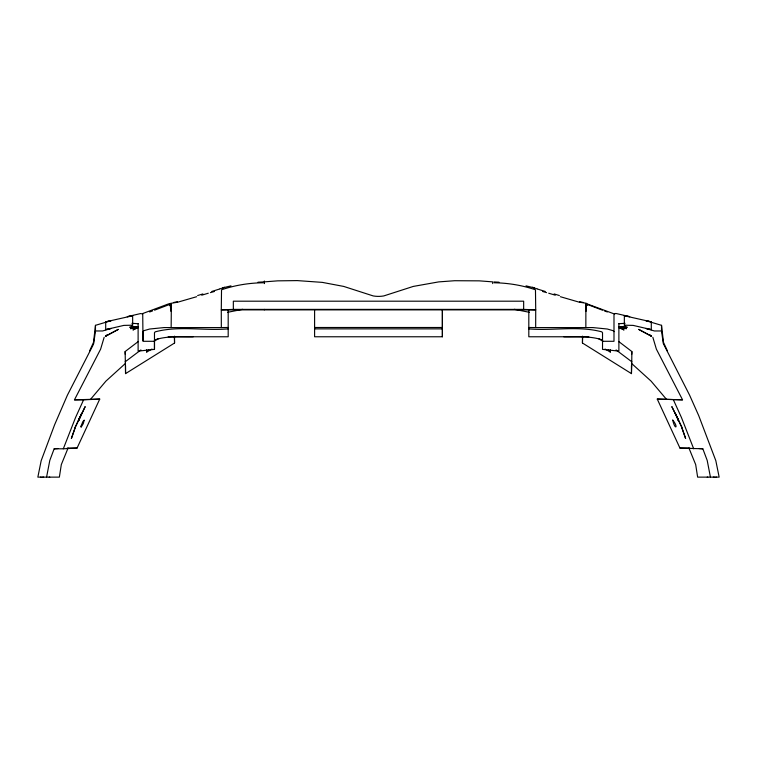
<?xml version="1.0" encoding="UTF-8"?>
<svg xmlns="http://www.w3.org/2000/svg" width="757" height="757" viewBox="0 0 757 757"><rect width="100%" height="100%" fill="white"/><g stroke="black" fill="none" stroke-linecap="round" stroke-linejoin="round"><path stroke-width="1.14" d="M74.546 399.828L99.735 399.09L77.053 448.087L68.054 448.087L61.317 464.59L59.368 477.128L37.85 477.128L41.171 460.691L54.636 424.715L67.411 395.154L92.657 345.921L93.679 343.583L95.477 330.97L102.649 330.97L111.099 328.443L105.696 329.607L105.706 321.829L111.109 320.684L95.467 325.33L93.537 342.325L89.581 350.945M143.007 340.631L143.007 331.661L143.764 330.724L149.659 329.021L164.042 327.582L221.233 327.582M154.475 348.901L154.475 332.711L155.204 331.84C178.87 325.501 204.106 330.979 228.188 328.879M442.381 336.77L442.381 309.878L442.391 336.77L314.6 336.77L314.6 309.878M667.419 350.945L663.463 342.325L661.533 325.33L645.891 320.684L651.294 321.829L651.304 329.607L633.145 325.396L624.336 325.198L624.355 315.764L629.729 316.653L616.378 313.559L615.186 313.512L613.993 314.742L613.993 341.293L602.525 341.293M682.454 399.828L657.265 399.09L679.947 448.087L688.946 448.087L695.683 464.59L697.632 477.128L719.15 477.128L715.829 460.691L698.72 415.631L689.589 395.154L663.321 343.583L661.523 330.97L661.533 325.33M171.148 327.582L171.356 304.068L170.401 303.415L177.867 302.157L196.64 296.716M154.475 341.293L143.007 341.293L142.723 313.53L168.726 303.831L171.356 304.068M585.852 327.582L585.871 308.459L586.893 303.822L614.315 313.947M631.773 354.267L631.849 351.532L618.772 341.568M631.849 351.532L631.735 365.896M582.635 337.243L582.455 343.016L631.452 373.617L631.726 366.066M142.685 313.947L140.622 313.559L127.271 316.653L132.645 315.764L132.664 325.198L123.855 325.396L105.696 329.607M46.574 477.128L49.801 460.426L54.163 448.797L57.929 448.523M78.368 421.11L85.172 406.604L75.246 427.251L79.665 417.599L78.52 420.088M78.529 420.655L79.665 417.599M54.163 448.797L63.314 448.797L75.558 417.514L83.592 399.838L99.735 399.09M262.849 282.777C248.873 282.948 234.765 285.304 221.527 289.78L221.281 309.878L233.345 309.386L233.336 301.191L523.664 301.191L523.655 309.386L535.719 309.878L535.473 289.78C522.235 285.304 508.127 282.948 494.151 282.777M605.013 349.053L610.331 351.996L608.505 349.81M104.173 337.262L100.615 349.157L74.441 399.838L83.592 399.838M90.736 399.09L105.933 381.112L125.548 363.332M154.475 340.612L155.204 339.742C167.401 335.767 180.563 336.988 193.215 336.77M174.545 336.155L174.545 343.016L125.548 373.617L125.151 351.532L138.228 341.568M585.644 304.068L585.871 308.459L586.893 303.822L585.927 303.907L585.776 311.505L585.644 304.068L586.382 303.264L579.133 302.157L560.36 296.706M105.687 336.155L118.234 329.427L105.687 336.155L106.851 334.954M125.151 361.808L140.906 349.942M148.495 349.81L146.669 351.996L151.987 349.053M154.097 341.275L158.402 338.691M135.891 328.226L132.929 329.967L138.115 327.63L134.803 327.762M222.558 288.001L224.233 287.386M586.864 305.326L588.246 304.778L602.44 310.171M223.06 287.84L224.432 287.319M222.813 287.84L230.989 285.862M154.56 310.171L168.754 304.778L170.136 305.326L171.224 311.505L171.073 303.907L171.129 308.459L170.107 303.822L170.136 305.326M149.659 311.969L152.517 310.938M220.003 288.852L221.763 288.237M219.577 289.023L211.809 291.445M197.643 295.533L202.885 293.934M201.693 295.192L208.279 293.224M210.408 292.628L214.354 291.502M132.626 328.093L130.507 328.67L138.115 327.696M105.706 321.829L132.645 315.764M227.602 312.3L242.685 309.32M173.467 302.535L177.356 301.731M264.297 281.869L277.705 280.847L297.312 280.601L322.302 282.38L343.744 286.43L373.21 295.93A30.488 30.488 0 0 0 383.78 295.93L413.246 286.43L438.682 281.897L454.654 280.724L479.285 280.847L492.693 281.869L492.693 283.601M63.314 448.797L77.053 448.087M618.885 323.712L625.064 323.315M257.986 282.21L263.076 281.954M67.241 448.125L68.054 448.087M132.078 325.207L132.664 325.198M228.188 327.497L221.328 327.582L221.281 309.878L535.719 309.878L535.672 327.582L528.812 327.497M563.785 336.77C576.437 336.988 589.599 335.767 601.796 339.742L602.525 340.612M233.345 309.386L523.655 309.386M314.6 327.497L442.391 327.497M535.767 327.582L592.958 327.582L607.341 329.021L613.236 330.724L613.993 331.661M314.6 328.879L442.391 328.879M528.812 328.879C552.894 330.979 578.13 325.501 601.796 331.84L602.525 332.711L602.525 349.374L618.885 351.125L618.885 323.636M661.523 330.97L654.351 330.97L645.901 328.443L651.304 329.607M168.168 336.77L228.188 336.77L228.188 309.878M588.832 336.77L528.812 336.77L528.812 309.878M657.265 399.09L682.559 399.838L656.385 349.157L652.827 337.262M679.947 448.087L702.837 448.797L707.199 460.426L710.426 477.128M40.566 477.128L41.152 477.128M42.676 477.128L43.632 477.128M49.205 477.128L49.773 477.128M707.227 477.128L707.795 477.128M713.368 477.128L714.324 477.128M715.848 477.128L716.434 477.128M624.336 325.198L624.922 325.207M688.946 448.087L689.759 448.125M621.109 328.226L624.071 329.967L618.885 327.63L622.197 327.762M493.924 281.954L499.014 282.21M131.936 323.315L138.115 323.712M699.071 448.523L702.837 448.797M618.885 327.696L626.493 328.67L624.374 328.093M514.315 309.32L529.398 312.3M579.644 301.731L583.533 302.535M624.355 315.764L651.294 321.829M526.011 285.862L534.187 287.84M532.767 287.386L534.442 288.001M548.721 293.224L555.307 295.192M545.191 291.445L537.423 289.023M542.646 291.502L546.592 292.628M554.115 293.934L559.357 295.533M535.237 288.237L536.997 288.852M604.483 310.938L607.341 311.969M532.568 287.319L533.94 287.84M651.313 336.155L638.766 329.427L651.313 336.155L650.149 334.954M598.598 338.691L602.903 341.275M678.48 420.126L671.828 406.604L681.773 427.175L677.335 417.599L678.632 421.11M616.094 349.942L631.849 361.808M631.452 363.332L651.067 381.112L666.264 399.09M673.408 399.838L681.442 417.514L693.686 448.797M677.335 417.599L678.471 420.655M264.297 281.15L264.307 283.601L264.297 282.721M174.545 343.016L174.365 337.243M125.151 351.532L125.227 354.267M264.297 281.282L264.307 281.859M95.467 325.33L95.477 330.97M631.452 365.612L631.452 373.617M610.331 349.734L610.331 351.996M582.455 336.155L582.455 343.016M264.297 309.386L264.297 309.878M154.475 341.01L154.475 349.374L138.115 351.125L138.115 323.636M146.669 349.734L146.669 351.996M125.548 365.612L125.548 373.617M672.774 420.126C674.951 430.733 678.887 427.525 672.774 420.126M81.037 426.191L81.094 427.251L83.261 423.646L84.226 420.126L82.844 421.649L81.037 426.191M78.662 420.126L81.671 413.369L78.662 420.126M75.331 427.175L71.404 438.454L75.331 427.175M678.376 420.05L675.329 413.369L678.376 420.05M131.51 327.109L129.731 327.232L138.115 326.835L131.51 327.109M625.49 327.109L618.885 326.835L627.269 327.232L625.49 327.109M685.596 438.454L681.669 427.175L685.596 438.454"/></g></svg>
